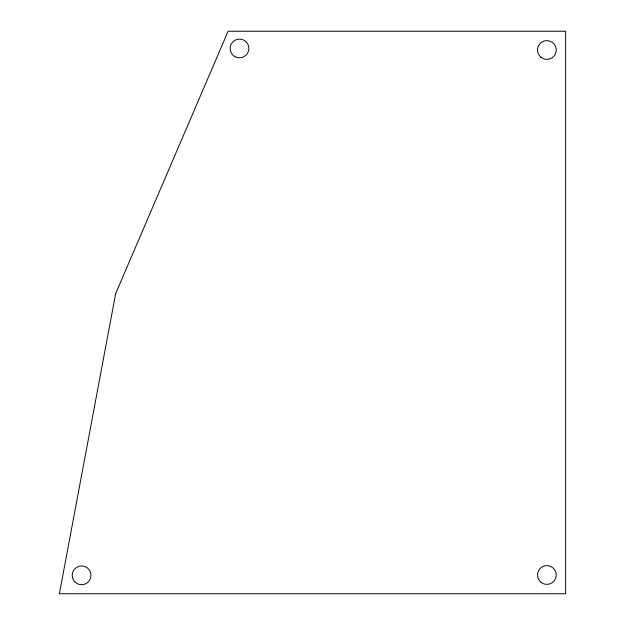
<?xml version="1.0" encoding="UTF-8"?>
<svg xmlns="http://www.w3.org/2000/svg" width="625" height="625" viewBox="0 0 625 625"><rect width="100%" height="100%" fill="white"/><g stroke="black" fill="none" stroke-linecap="round" stroke-linejoin="round"><path stroke-width="0.94" d="M115.625 293.75L59.375 593.75L565.625 593.75L565.625 31.25L228.125 31.25L115.625 293.75M541.047 582.344A9.375 9.375 0 0 0 556.148 576.383A9.375 9.375 0 0 0 543.438 566.281A9.375 9.375 0 0 0 541.047 582.344M540.891 57.219A9.375 9.375 0 0 0 556.117 51.57A9.375 9.375 0 0 0 543.617 41.211A9.375 9.375 0 0 0 540.891 57.219M75.242 582.234A9.375 9.375 0 0 0 90.734 577.352A9.375 9.375 0 0 0 78.766 566.383A9.375 9.375 0 0 0 75.242 582.234M234.805 56.602A9.375 9.375 0 0 0 248.867 48.484A9.375 9.375 0 0 0 234.805 40.367A9.375 9.375 0 0 0 234.805 56.602"/></g></svg>
